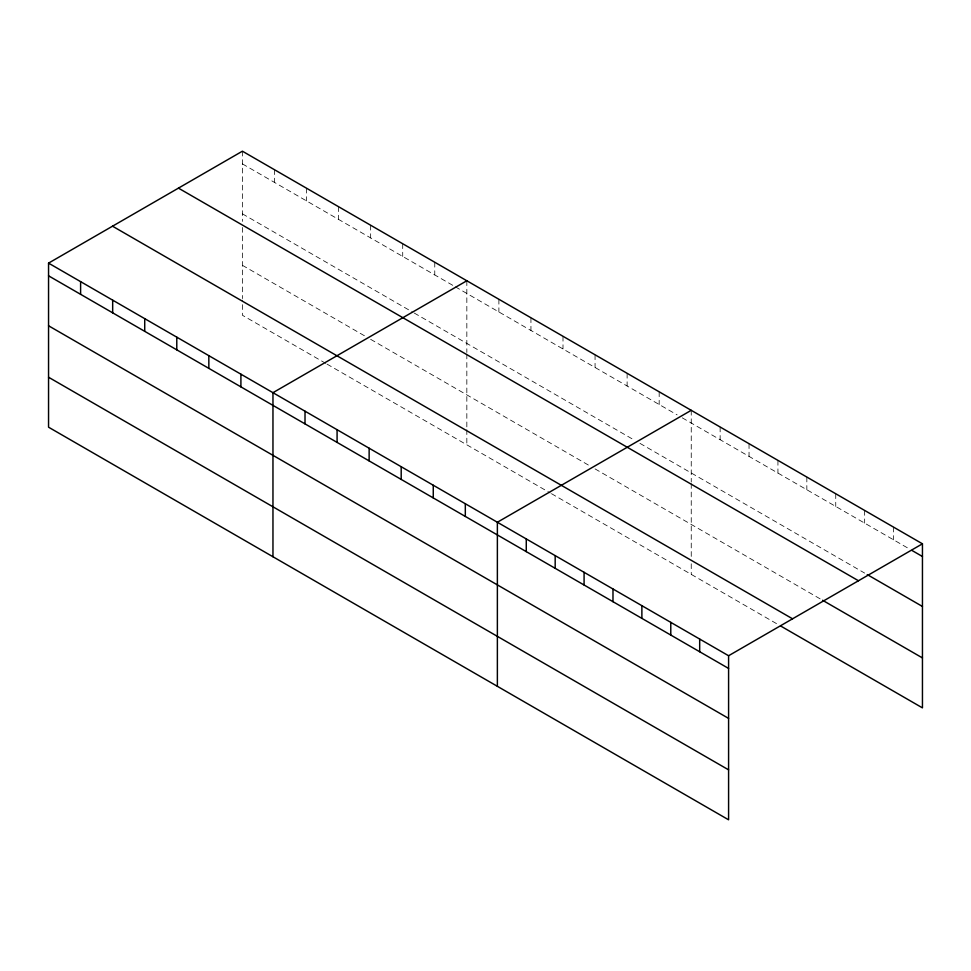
<?xml version="1.0" encoding="UTF-8"?>
<svg xmlns="http://www.w3.org/2000/svg" width="971" height="971" viewBox="0 0 971 971"><rect width="100%" height="100%" fill="white"/><g stroke="black" fill="none" stroke-linecap="round" stroke-linejoin="round"><path stroke-width="0.73" stroke-dasharray="4.86 3.64" d="M242.41 163.893L454.003 286.044M455.29 286.785L677.127 414.872M682.261 417.833L909.317 548.918M242.41 213.838L412.966 312.31M414.253 313.05L634.816 440.397M639.95 443.359L864.651 573.084M242.41 265.314L365.521 336.379M370.655 339.34L589.931 465.946M595.065 468.908L821.296 599.52M325.771 363.385L242.41 315.259L242.41 300.124M327.045 364.125L550.181 492.94M551.467 493.681L777.941 624.438M893.551 527.132L893.551 539.815M864.651 510.443L864.651 523.138M835.74 493.754L835.74 506.449M806.84 477.064L806.84 489.76M777.941 460.388L777.941 473.071M749.042 443.698L749.042 456.394M720.142 427.009L720.142 439.705M691.243 410.32L691.243 482.053M691.243 483.558L691.243 557.73M691.243 563.787L691.243 574.383M659.175 391.811L659.175 404.506M627.12 373.301L627.12 385.997M595.065 354.803L595.065 367.487M562.998 336.294L562.998 348.977M530.943 317.784L530.943 330.468M498.888 299.274L498.888 311.958M466.833 280.765L466.833 352.485M466.833 354.002L466.833 428.175M466.833 429.68L466.833 444.827M434.765 262.255L434.765 274.951M402.71 243.745L402.71 256.441M370.655 225.236L370.655 237.931M338.588 206.726L338.588 219.422M306.533 188.216L306.533 200.912M274.477 169.707L274.477 182.402M242.41 151.197L242.41 221.412M242.41 227.469L242.41 298.607"/><path stroke-width="1.46" d="M48.55 263.129L728.59 655.741L728.59 819.803L48.55 427.191L48.55 263.129L242.41 151.197L922.45 543.809L922.45 707.871L780.575 625.955M466.833 280.765L272.96 392.685L272.96 556.747M691.243 410.32L497.37 522.252L497.37 686.315M728.59 655.741L922.45 543.809M911.939 550.436L922.45 556.504M867.273 574.601L922.45 606.462M178.446 188.131L858.473 580.755M822.607 600.284L922.45 657.925M112.527 226.194L792.554 618.806M48.55 275.813L728.59 668.436M48.55 325.771L728.59 718.382M48.55 377.234L728.59 769.845M699.678 639.052L699.678 651.747M670.779 622.362L670.779 635.058M641.88 605.686L641.88 618.369M612.98 588.996L612.98 601.692M584.081 572.307L584.081 585.003M555.181 555.618L555.181 568.314M526.27 538.941L526.27 551.625M465.315 503.743L465.315 516.438M433.26 485.233L433.26 497.929M401.193 466.723L401.193 479.419M369.138 448.214L369.138 460.909M337.083 429.704L337.083 442.4M305.015 411.194L305.015 423.89M240.905 374.175L240.905 386.871M208.838 355.665L208.838 368.361M176.783 337.168L176.783 349.851M144.728 318.658L144.728 331.342M112.672 300.148L112.672 312.832M80.605 281.639L80.605 294.322"/></g></svg>
